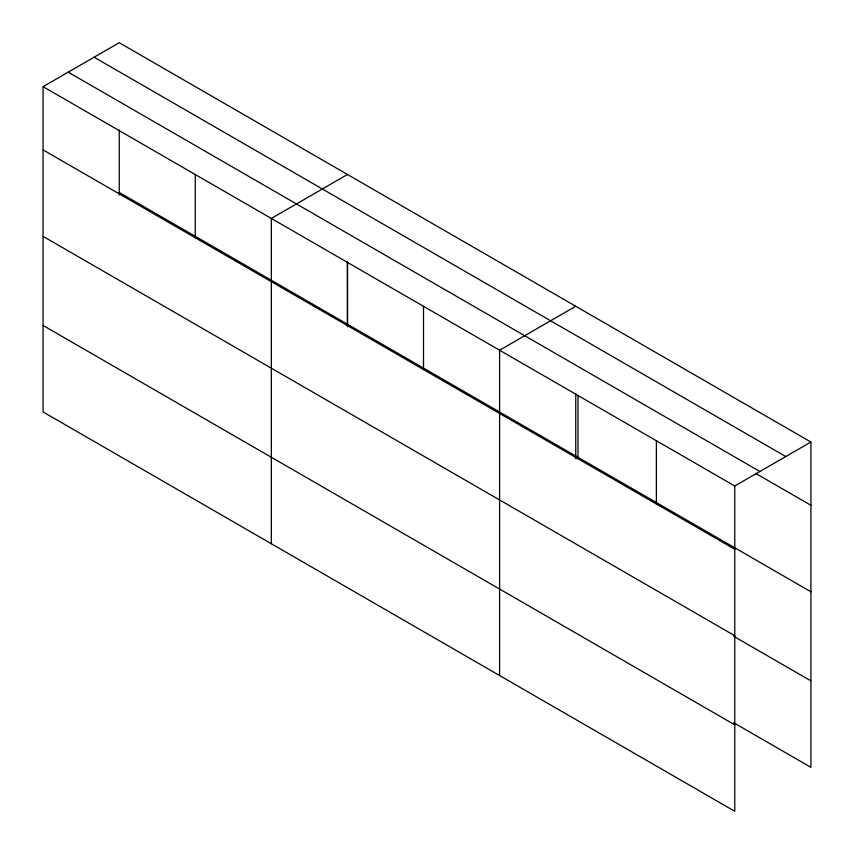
<?xml version="1.0" encoding="UTF-8"?>
<svg xmlns="http://www.w3.org/2000/svg" width="854" height="854" viewBox="0 0 854 854"><rect width="100%" height="100%" fill="white"/><g stroke="black" fill="none" stroke-linecap="round" stroke-linejoin="round"><path stroke-width="1.28" d="M347.482 324.21L347.482 261.676M575.745 393.459L575.745 458.651M734.771 635.728L734.771 486.001L43.084 86.66L43.084 411.959L734.771 811.3L734.771 635.728L43.084 236.387M733.682 722.74L810.916 767.34L810.916 442.041L119.229 42.7L43.084 86.66M347.482 174.483L271.337 218.443L271.337 543.742M575.745 306.266L499.601 350.225L499.601 675.525M734.771 486.001L810.916 442.041M94.1 57.207L785.787 456.548M68.213 72.152L759.9 471.493M755.576 473.351L810.916 505.29M119.229 192.428L810.916 591.769M43.084 149.909L734.771 549.25M733.682 636.273L810.916 680.862M43.084 325.481L734.771 724.822M656.384 440.749L656.384 503.999M577.987 395.487L577.987 458.737M423.509 306.298L423.509 369.547M347.429 262.37L347.482 326.868M195.256 174.515L195.256 237.764M119.229 129.893L119.229 195.086"/></g></svg>
